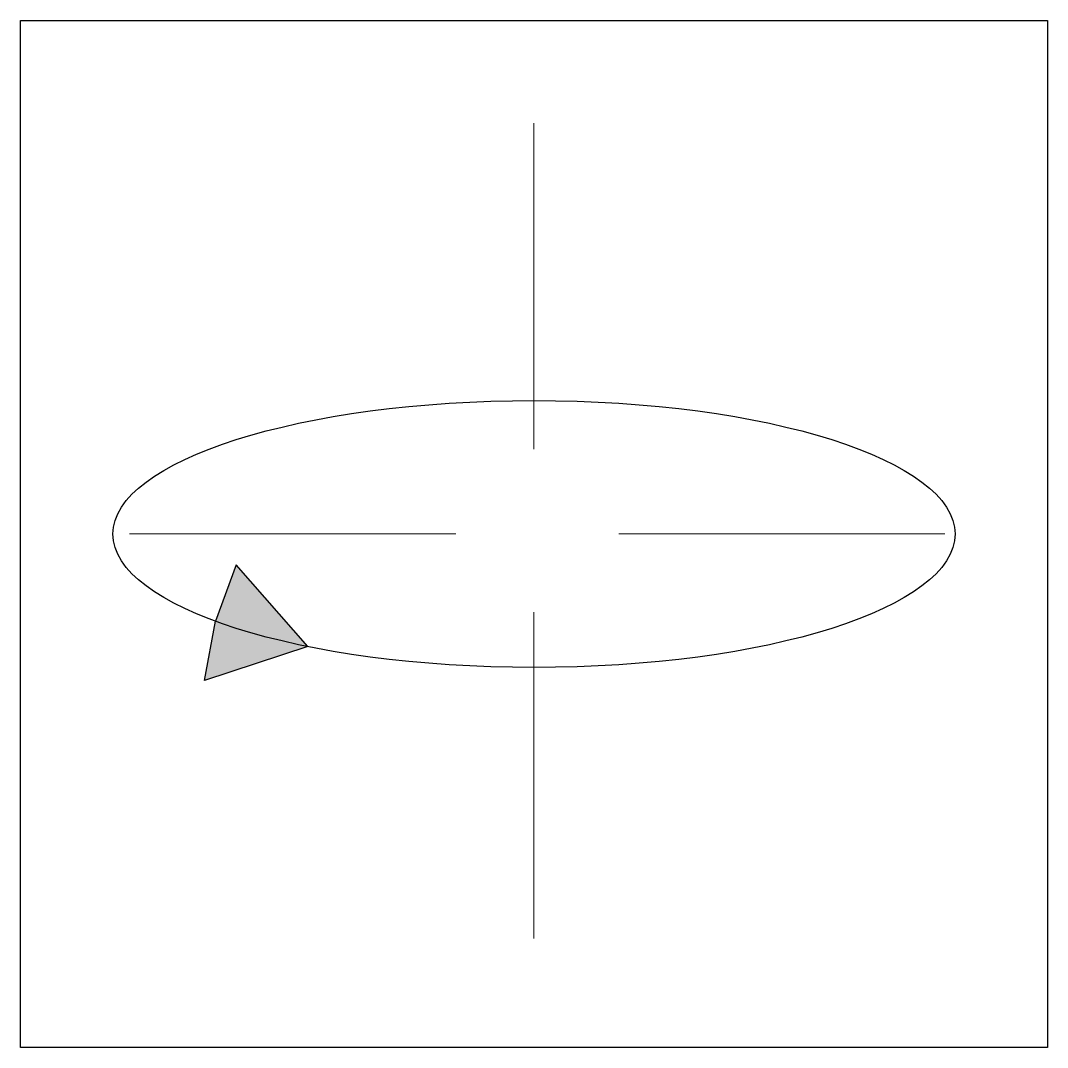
# Model space of a CAD drawing. Header units: millimetres. Extents: x -10 to 0, y 0 to 10.
import ezdxf

# ---------------------------------------------------------------- set-up
doc = ezdxf.new("R2010")
doc.units = ezdxf.units.MM
doc.linetypes.add('HIDDEN2', pattern=[4.7625, 3.175, -1.5875])
doc.layers.get('0').update_dxf_attribs({"color": 8, "lineweight": 25, "true_color": 0x808080})

msp = doc.modelspace()

# ---------------------------------------------------------------- hatches: boundary and pattern name
at = {"true_color": 0xffffff}
msp.add_hatch(color=7, dxfattribs=at).paths.add_polyline_path([(-7.9, 4.7), (-8.102, 4.15), (-8.209, 3.574), (-7.203, 3.904)])

# ---------------------------------------------------------------- linework, layer by layer
at = {"color": 7, "true_color": 0xffffff}
for p, q in [((-10, 10), (0, 10)), ((-10, 0), (-10, 10)), ((0, 10), (0, 0)), ((-7.9, 4.7), (-8.102, 4.15)), ((-7.203, 3.904), (-7.9, 4.7)), ((-8.209, 3.574), (-8.102, 4.15)), ((-7.203, 3.904), (-8.209, 3.574)), ((0, 0), (-10, 0))]:
    msp.add_line(p, q, dxfattribs=at)
at = {"color": 7, "linetype": 'HIDDEN2', "lineweight": 15, "true_color": 0xffffff}
for p, q in [((-5, 9), (-5, 1)), ((-1, 5), (-9, 5))]:
    msp.add_line(p, q, dxfattribs=at)
at = {"color": 7, "true_color": 0xffffff}
msp.add_ellipse((-5, 5), major_axis=(-4.1, 0), ratio=0.31707, dxfattribs=at)

doc.saveas('drawing.dxf')
